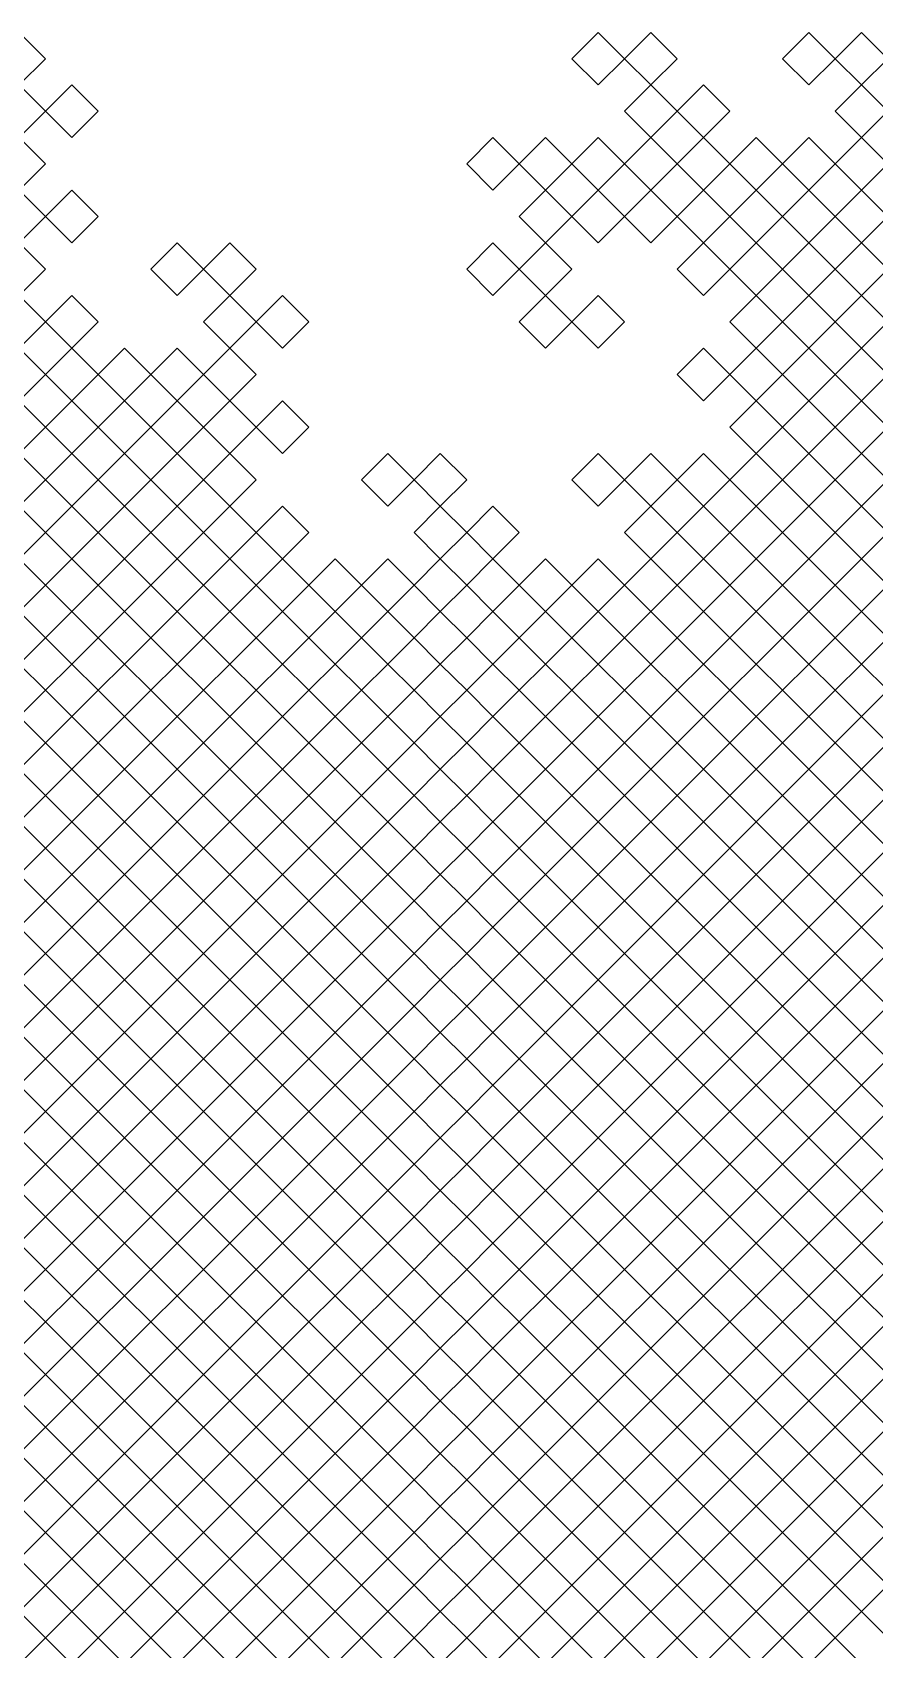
# Model space of a CAD drawing. Header units: metres. Extents: x -0.66 to 2.33, y -0.66 to 1.33.
# Drawn here: x 0.832 to 1.082, y 0.348 to 0.8281 of the extents above; entities that cross this region are included whole.
import ezdxf

# ---------------------------------------------------------------- set-up
doc = ezdxf.new("R2010")
doc.units = ezdxf.units.M

msp = doc.modelspace()

# ---------------------------------------------------------------- linework, layer by layer
at = {"color": 6}
for points in [[(0.82812, 0.82812), (0.83594, 0.82031), (0.82812, 0.8125), (0.83594, 0.80469), (0.84375, 0.8125), (0.85156, 0.80469), (0.84375, 0.79688), (0.83594, 0.80469), (0.82812, 0.79688), (0.83594, 0.78906), (0.82812, 0.78125), (0.83594, 0.77344), (0.84375, 0.78125), (0.85156, 0.77344), (0.84375, 0.76562), (0.83594, 0.77344), (0.82812, 0.76562)], [(1, 0.34375), (0.99219, 0.35156), (1, 0.35938), (1.00781, 0.35156), (1.01562, 0.35938), (1.00781, 0.36719), (1.01562, 0.375), (1.00781, 0.38281), (1, 0.375), (1.00781, 0.36719), (1, 0.35938), (0.99219, 0.36719), (0.98438, 0.35938), (0.97656, 0.36719), (0.98438, 0.375), (0.97656, 0.38281), (0.96875, 0.375), (0.96094, 0.38281), (0.96875, 0.39062), (0.97656, 0.38281), (0.98438, 0.39062), (0.97656, 0.39844), (0.98438, 0.40625), (0.97656, 0.41406), (0.96875, 0.40625), (0.96094, 0.41406), (0.96875, 0.42188), (0.97656, 0.41406), (0.98438, 0.42188), (0.99219, 0.41406), (0.98438, 0.40625), (0.99219, 0.39844), (1, 0.40625), (0.99219, 0.41406), (1, 0.42188), (1.00781, 0.41406), (1.01562, 0.42188), (1.00781, 0.42969), (1.01562, 0.4375), (1.00781, 0.44531), (1, 0.4375), (0.99219, 0.44531), (1, 0.45312), (1.00781, 0.44531), (1.01562, 0.45312), (1.02344, 0.44531), (1.01562, 0.4375), (1.02344, 0.42969), (1.03125, 0.4375), (1.03906, 0.42969), (1.03125, 0.42188), (1.02344, 0.42969), (1.01562, 0.42188), (1.02344, 0.41406), (1.01562, 0.40625), (1.02344, 0.39844), (1.03125, 0.40625), (1.02344, 0.41406), (1.03125, 0.42188), (1.03906, 0.41406), (1.04688, 0.42188), (1.05469, 0.41406), (1.04688, 0.40625), (1.05469, 0.39844), (1.0625, 0.40625), (1.05469, 0.41406), (1.0625, 0.42188), (1.07031, 0.41406), (1.07812, 0.42188), (1.07031, 0.42969), (1.07812, 0.4375), (1.07031, 0.44531), (1.0625, 0.4375), (1.07031, 0.42969), (1.0625, 0.42188), (1.05469, 0.42969), (1.04688, 0.42188), (1.03906, 0.42969), (1.04688, 0.4375), (1.03906, 0.44531), (1.03125, 0.4375), (1.02344, 0.44531), (1.03125, 0.45312), (1.03906, 0.44531), (1.04688, 0.45312), (1.03906, 0.46094), (1.04688, 0.46875), (1.03906, 0.47656), (1.03125, 0.46875), (1.02344, 0.47656), (1.03125, 0.48438), (1.03906, 0.47656), (1.04688, 0.48438), (1.05469, 0.47656), (1.04688, 0.46875), (1.05469, 0.46094), (1.0625, 0.46875), (1.05469, 0.47656), (1.0625, 0.48438), (1.07031, 0.47656), (1.07812, 0.48438), (1.07031, 0.49219), (1.07812, 0.5), (1.07031, 0.50781), (1.0625, 0.5), (1.07031, 0.49219), (1.0625, 0.48438), (1.05469, 0.49219), (1.04688, 0.48438), (1.03906, 0.49219), (1.04688, 0.5), (1.03906, 0.50781), (1.03125, 0.5), (1.02344, 0.50781), (1.03125, 0.51562), (1.03906, 0.50781), (1.04688, 0.51562), (1.03906, 0.52344), (1.04688, 0.53125), (1.03906, 0.53906), (1.03125, 0.53125), (1.03906, 0.52344), (1.03125, 0.51562), (1.02344, 0.52344), (1.01562, 0.51562), (1.00781, 0.52344), (1.01562, 0.53125), (1.00781, 0.53906), (1, 0.53125), (1.00781, 0.52344), (1, 0.51562), (0.99219, 0.52344), (0.98438, 0.51562), (0.99219, 0.50781), (0.98438, 0.5), (0.99219, 0.49219), (1, 0.5), (0.99219, 0.50781), (1, 0.51562), (1.00781, 0.50781), (1.01562, 0.51562), (1.02344, 0.50781), (1.01562, 0.5), (1.02344, 0.49219), (1.03125, 0.5), (1.03906, 0.49219), (1.03125, 0.48438), (1.02344, 0.49219), (1.01562, 0.48438), (1.02344, 0.47656), (1.01562, 0.46875), (1.02344, 0.46094), (1.03125, 0.46875), (1.03906, 0.46094), (1.03125, 0.45312), (1.02344, 0.46094), (1.01562, 0.45312), (1.00781, 0.46094), (1.01562, 0.46875), (1.00781, 0.47656), (1, 0.46875), (1.00781, 0.46094), (1, 0.45312), (0.99219, 0.46094), (0.98438, 0.45312), (0.99219, 0.44531), (0.98438, 0.4375), (0.99219, 0.42969), (1, 0.4375), (1.00781, 0.42969), (1, 0.42188), (0.99219, 0.42969), (0.98438, 0.42188), (0.97656, 0.42969), (0.98438, 0.4375), (0.97656, 0.44531), (0.96875, 0.4375), (0.96094, 0.44531), (0.96875, 0.45312), (0.97656, 0.44531), (0.98438, 0.45312), (0.97656, 0.46094), (0.98438, 0.46875), (0.97656, 0.47656), (0.96875, 0.46875), (0.97656, 0.46094), (0.96875, 0.45312), (0.96094, 0.46094), (0.95312, 0.45312), (0.94531, 0.46094), (0.95312, 0.46875), (0.94531, 0.47656), (0.9375, 0.46875), (0.94531, 0.46094), (0.9375, 0.45312), (0.92969, 0.46094), (0.92188, 0.45312), (0.92969, 0.44531), (0.92188, 0.4375), (0.92969, 0.42969), (0.9375, 0.4375), (0.94531, 0.42969), (0.9375, 0.42188), (0.92969, 0.42969), (0.92188, 0.42188), (0.91406, 0.42969), (0.92188, 0.4375), (0.91406, 0.44531), (0.90625, 0.4375), (0.89844, 0.44531), (0.90625, 0.45312), (0.91406, 0.44531), (0.92188, 0.45312), (0.91406, 0.46094), (0.92188, 0.46875), (0.91406, 0.47656), (0.90625, 0.46875), (0.89844, 0.47656), (0.90625, 0.48438), (0.91406, 0.47656), (0.92188, 0.48438), (0.92969, 0.47656), (0.92188, 0.46875), (0.92969, 0.46094), (0.9375, 0.46875), (0.92969, 0.47656), (0.9375, 0.48438), (0.94531, 0.47656), (0.95312, 0.48438), (0.94531, 0.49219), (0.95312, 0.5), (0.94531, 0.50781), (0.9375, 0.5), (0.94531, 0.49219), (0.9375, 0.48438), (0.92969, 0.49219), (0.92188, 0.48438), (0.91406, 0.49219), (0.92188, 0.5), (0.91406, 0.50781), (0.90625, 0.5), (0.89844, 0.50781), (0.90625, 0.51562), (0.91406, 0.50781), (0.92188, 0.51562), (0.91406, 0.52344), (0.92188, 0.53125), (0.91406, 0.53906), (0.90625, 0.53125), (0.91406, 0.52344), (0.90625, 0.51562), (0.89844, 0.52344), (0.89062, 0.51562), (0.88281, 0.52344), (0.89062, 0.53125), (0.88281, 0.53906), (0.875, 0.53125), (0.88281, 0.52344), (0.875, 0.51562), (0.86719, 0.52344), (0.85938, 0.51562), (0.86719, 0.50781), (0.85938, 0.5), (0.86719, 0.49219), (0.875, 0.5), (0.88281, 0.49219), (0.875, 0.48438), (0.86719, 0.49219), (0.85938, 0.48438), (0.85156, 0.49219), (0.85938, 0.5), (0.85156, 0.50781), (0.84375, 0.5), (0.83594, 0.50781), (0.84375, 0.51562), (0.85156, 0.50781), (0.85938, 0.51562), (0.85156, 0.52344), (0.85938, 0.53125), (0.85156, 0.53906), (0.84375, 0.53125), (0.83594, 0.53906), (0.84375, 0.54688), (0.85156, 0.53906), (0.85938, 0.54688), (0.86719, 0.53906), (0.85938, 0.53125), (0.86719, 0.52344), (0.875, 0.53125), (0.86719, 0.53906), (0.875, 0.54688), (0.88281, 0.53906), (0.89062, 0.54688), (0.88281, 0.55469), (0.89062, 0.5625), (0.88281, 0.57031), (0.875, 0.5625), (0.86719, 0.57031), (0.875, 0.57812), (0.88281, 0.57031), (0.89062, 0.57812), (0.89844, 0.57031), (0.89062, 0.5625), (0.89844, 0.55469), (0.90625, 0.5625), (0.91406, 0.55469), (0.90625, 0.54688), (0.89844, 0.55469), (0.89062, 0.54688), (0.89844, 0.53906), (0.89062, 0.53125), (0.89844, 0.52344), (0.90625, 0.53125), (0.89844, 0.53906), (0.90625, 0.54688), (0.91406, 0.53906), (0.92188, 0.54688), (0.92969, 0.53906), (0.92188, 0.53125), (0.92969, 0.52344), (0.9375, 0.53125), (0.92969, 0.53906), (0.9375, 0.54688), (0.94531, 0.53906), (0.95312, 0.54688), (0.94531, 0.55469), (0.95312, 0.5625), (0.94531, 0.57031), (0.9375, 0.5625), (0.94531, 0.55469), (0.9375, 0.54688), (0.92969, 0.55469), (0.92188, 0.54688), (0.91406, 0.55469), (0.92188, 0.5625), (0.91406, 0.57031), (0.90625, 0.5625), (0.89844, 0.57031), (0.90625, 0.57812), (0.91406, 0.57031), (0.92188, 0.57812), (0.91406, 0.58594), (0.92188, 0.59375), (0.91406, 0.60156), (0.90625, 0.59375), (0.89844, 0.60156), (0.90625, 0.60938), (0.91406, 0.60156), (0.92188, 0.60938), (0.92969, 0.60156), (0.92188, 0.59375), (0.92969, 0.58594), (0.9375, 0.59375), (0.92969, 0.60156), (0.9375, 0.60938), (0.94531, 0.60156), (0.95312, 0.60938), (0.94531, 0.61719), (0.95312, 0.625), (0.94531, 0.63281), (0.9375, 0.625), (0.94531, 0.61719), (0.9375, 0.60938), (0.92969, 0.61719), (0.92188, 0.60938), (0.91406, 0.61719), (0.92188, 0.625), (0.91406, 0.63281), (0.90625, 0.625), (0.89844, 0.63281), (0.90625, 0.64062), (0.91406, 0.63281), (0.92188, 0.64062), (0.91406, 0.64844), (0.92188, 0.65625), (0.91406, 0.66406), (0.90625, 0.65625), (0.91406, 0.64844), (0.90625, 0.64062), (0.89844, 0.64844), (0.89062, 0.64062), (0.88281, 0.64844), (0.89062, 0.65625), (0.88281, 0.66406), (0.875, 0.65625), (0.88281, 0.64844), (0.875, 0.64062), (0.86719, 0.64844), (0.85938, 0.64062), (0.86719, 0.63281), (0.85938, 0.625), (0.86719, 0.61719), (0.875, 0.625), (0.88281, 0.61719), (0.875, 0.60938), (0.86719, 0.61719), (0.85938, 0.60938), (0.85156, 0.61719), (0.85938, 0.625), (0.85156, 0.63281), (0.84375, 0.625), (0.83594, 0.63281), (0.84375, 0.64062), (0.85156, 0.63281), (0.85938, 0.64062), (0.85156, 0.64844), (0.85938, 0.65625), (0.85156, 0.66406), (0.84375, 0.65625), (0.83594, 0.66406), (0.84375, 0.67188), (0.85156, 0.66406), (0.85938, 0.67188), (0.86719, 0.66406), (0.85938, 0.65625), (0.86719, 0.64844), (0.875, 0.65625), (0.86719, 0.66406), (0.875, 0.67188), (0.88281, 0.66406), (0.89062, 0.67188), (0.88281, 0.67969), (0.89062, 0.6875), (0.88281, 0.69531), (0.875, 0.6875), (0.86719, 0.69531), (0.875, 0.70312), (0.88281, 0.69531), (0.89062, 0.70312), (0.89844, 0.69531), (0.89062, 0.6875), (0.89844, 0.67969), (0.90625, 0.6875), (0.91406, 0.67969), (0.90625, 0.67188), (0.89844, 0.67969), (0.89062, 0.67188), (0.89844, 0.66406), (0.89062, 0.65625), (0.89844, 0.64844), (0.90625, 0.65625), (0.89844, 0.66406), (0.90625, 0.67188), (0.91406, 0.66406), (0.92188, 0.67188), (0.92969, 0.66406), (0.92188, 0.65625), (0.92969, 0.64844), (0.9375, 0.65625), (0.92969, 0.66406), (0.9375, 0.67188), (0.94531, 0.66406), (0.95312, 0.67188), (0.94531, 0.67969), (0.95312, 0.6875), (0.94531, 0.69531), (0.9375, 0.6875), (0.92969, 0.69531), (0.9375, 0.70312), (0.94531, 0.69531), (0.95312, 0.70312), (0.96094, 0.69531), (0.95312, 0.6875), (0.96094, 0.67969), (0.96875, 0.6875), (0.97656, 0.67969), (0.96875, 0.67188), (0.96094, 0.67969), (0.95312, 0.67188), (0.96094, 0.66406), (0.95312, 0.65625), (0.96094, 0.64844), (0.96875, 0.65625), (0.97656, 0.64844), (0.96875, 0.64062), (0.96094, 0.64844), (0.95312, 0.64062), (0.94531, 0.64844), (0.95312, 0.65625), (0.94531, 0.66406), (0.9375, 0.65625), (0.94531, 0.64844), (0.9375, 0.64062), (0.92969, 0.64844), (0.92188, 0.64062), (0.92969, 0.63281), (0.92188, 0.625), (0.92969, 0.61719), (0.9375, 0.625), (0.92969, 0.63281), (0.9375, 0.64062), (0.94531, 0.63281), (0.95312, 0.64062), (0.96094, 0.63281), (0.95312, 0.625), (0.96094, 0.61719), (0.96875, 0.625), (0.97656, 0.61719), (0.96875, 0.60938), (0.96094, 0.61719), (0.95312, 0.60938), (0.96094, 0.60156), (0.95312, 0.59375), (0.96094, 0.58594), (0.96875, 0.59375), (0.96094, 0.60156), (0.96875, 0.60938), (0.97656, 0.60156), (0.98438, 0.60938), (0.99219, 0.60156), (0.98438, 0.59375), (0.99219, 0.58594), (1, 0.59375), (0.99219, 0.60156), (1, 0.60938), (1.00781, 0.60156), (1.01562, 0.60938), (1.00781, 0.61719), (1.01562, 0.625), (1.00781, 0.63281), (1, 0.625), (1.00781, 0.61719), (1, 0.60938), (0.99219, 0.61719), (0.98438, 0.60938), (0.97656, 0.61719), (0.98438, 0.625), (0.97656, 0.63281), (0.96875, 0.625), (0.96094, 0.63281), (0.96875, 0.64062), (0.97656, 0.63281), (0.98438, 0.64062), (0.97656, 0.64844), (0.98438, 0.65625), (0.97656, 0.66406), (0.96875, 0.65625), (0.96094, 0.66406), (0.96875, 0.67188), (0.97656, 0.66406), (0.98438, 0.67188), (0.99219, 0.66406), (0.98438, 0.65625), (0.99219, 0.64844), (1, 0.65625), (0.99219, 0.66406), (1, 0.67188), (1.00781, 0.66406), (1.01562, 0.67188), (1.00781, 0.67969), (1.01562, 0.6875), (1.00781, 0.69531), (1, 0.6875), (0.99219, 0.69531), (1, 0.70312), (1.00781, 0.69531), (1.01562, 0.70312), (1.02344, 0.69531), (1.01562, 0.6875), (1.02344, 0.67969), (1.03125, 0.6875), (1.03906, 0.67969), (1.03125, 0.67188), (1.02344, 0.67969), (1.01562, 0.67188), (1.02344, 0.66406), (1.01562, 0.65625), (1.02344, 0.64844), (1.03125, 0.65625), (1.02344, 0.66406), (1.03125, 0.67188), (1.03906, 0.66406), (1.04688, 0.67188), (1.05469, 0.66406), (1.04688, 0.65625), (1.05469, 0.64844), (1.0625, 0.65625), (1.05469, 0.66406), (1.0625, 0.67188), (1.07031, 0.66406), (1.07812, 0.67188), (1.07031, 0.67969), (1.07812, 0.6875), (1.07031, 0.69531), (1.0625, 0.6875), (1.07031, 0.67969), (1.0625, 0.67188), (1.05469, 0.67969), (1.04688, 0.67188), (1.03906, 0.67969), (1.04688, 0.6875), (1.03906, 0.69531), (1.03125, 0.6875), (1.02344, 0.69531), (1.03125, 0.70312), (1.03906, 0.69531), (1.04688, 0.70312), (1.03906, 0.71094), (1.04688, 0.71875), (1.03906, 0.72656), (1.03125, 0.71875), (1.02344, 0.72656), (1.03125, 0.73438), (1.03906, 0.72656), (1.04688, 0.73438), (1.05469, 0.72656), (1.04688, 0.71875), (1.05469, 0.71094), (1.0625, 0.71875), (1.05469, 0.72656), (1.0625, 0.73438), (1.07031, 0.72656), (1.07812, 0.73438), (1.07031, 0.74219), (1.07812, 0.75), (1.07031, 0.75781), (1.0625, 0.75), (1.07031, 0.74219), (1.0625, 0.73438), (1.05469, 0.74219), (1.04688, 0.73438), (1.03906, 0.74219), (1.04688, 0.75), (1.03906, 0.75781), (1.03125, 0.75), (1.02344, 0.75781), (1.03125, 0.76562), (1.03906, 0.75781), (1.04688, 0.76562), (1.03906, 0.77344), (1.04688, 0.78125), (1.03906, 0.78906), (1.03125, 0.78125), (1.03906, 0.77344), (1.03125, 0.76562), (1.02344, 0.77344), (1.01562, 0.76562), (1.00781, 0.77344), (1.01562, 0.78125), (1.00781, 0.78906), (1, 0.78125), (1.00781, 0.77344), (1, 0.76562), (0.99219, 0.77344), (0.98438, 0.76562), (0.99219, 0.75781), (0.98438, 0.75), (0.99219, 0.74219), (1, 0.75), (1.00781, 0.74219), (1, 0.73438), (0.99219, 0.74219), (0.98438, 0.73438), (0.97656, 0.74219), (0.98438, 0.75), (0.97656, 0.75781), (0.96875, 0.75), (0.96094, 0.75781), (0.96875, 0.76562), (0.97656, 0.75781), (0.98438, 0.76562), (0.97656, 0.77344), (0.98438, 0.78125), (0.97656, 0.78906), (0.96875, 0.78125), (0.96094, 0.78906), (0.96875, 0.79688), (0.97656, 0.78906), (0.98438, 0.79688), (0.99219, 0.78906), (0.98438, 0.78125), (0.99219, 0.77344), (1, 0.78125), (0.99219, 0.78906), (1, 0.79688), (1.00781, 0.78906), (1.01562, 0.79688), (1.00781, 0.80469), (1.01562, 0.8125), (1.00781, 0.82031), (1, 0.8125), (0.99219, 0.82031), (1, 0.82812), (1.00781, 0.82031), (1.01562, 0.82812), (1.02344, 0.82031), (1.01562, 0.8125), (1.02344, 0.80469), (1.03125, 0.8125), (1.03906, 0.80469), (1.03125, 0.79688), (1.02344, 0.80469), (1.01562, 0.79688), (1.02344, 0.78906), (1.01562, 0.78125), (1.02344, 0.77344), (1.03125, 0.78125), (1.02344, 0.78906), (1.03125, 0.79688), (1.03906, 0.78906), (1.04688, 0.79688), (1.05469, 0.78906), (1.04688, 0.78125), (1.05469, 0.77344), (1.0625, 0.78125), (1.05469, 0.78906), (1.0625, 0.79688), (1.07031, 0.78906), (1.07812, 0.79688), (1.07031, 0.80469), (1.07812, 0.8125), (1.07031, 0.82031), (1.0625, 0.8125), (1.05469, 0.82031), (1.0625, 0.82812), (1.07031, 0.82031), (1.07812, 0.82812), (1.08594, 0.82031), (1.07812, 0.8125), (1.08594, 0.80469)], [(1.08594, 0.80469), (1.07812, 0.79688), (1.08594, 0.78906), (1.07812, 0.78125), (1.08594, 0.77344)], [(1.08594, 0.77344), (1.07812, 0.76562), (1.07031, 0.77344), (1.07812, 0.78125), (1.07031, 0.78906), (1.0625, 0.78125), (1.07031, 0.77344), (1.0625, 0.76562), (1.05469, 0.77344), (1.04688, 0.76562), (1.05469, 0.75781), (1.04688, 0.75), (1.05469, 0.74219), (1.0625, 0.75), (1.05469, 0.75781), (1.0625, 0.76562), (1.07031, 0.75781), (1.07812, 0.76562), (1.08594, 0.75781), (1.07812, 0.75), (1.08594, 0.74219)], [(0.82812, 0.76562), (0.83594, 0.75781), (0.82812, 0.75), (0.83594, 0.74219), (0.84375, 0.75), (0.85156, 0.74219), (0.84375, 0.73438), (0.83594, 0.74219), (0.82812, 0.73438), (0.83594, 0.72656), (0.82812, 0.71875), (0.83594, 0.71094), (0.84375, 0.71875), (0.83594, 0.72656), (0.84375, 0.73438), (0.85156, 0.72656), (0.85938, 0.73438), (0.86719, 0.72656), (0.85938, 0.71875), (0.86719, 0.71094), (0.875, 0.71875), (0.86719, 0.72656), (0.875, 0.73438), (0.88281, 0.72656), (0.89062, 0.73438), (0.88281, 0.74219), (0.89062, 0.75), (0.88281, 0.75781), (0.875, 0.75), (0.86719, 0.75781), (0.875, 0.76562), (0.88281, 0.75781), (0.89062, 0.76562), (0.89844, 0.75781), (0.89062, 0.75), (0.89844, 0.74219), (0.90625, 0.75), (0.91406, 0.74219), (0.90625, 0.73438), (0.89844, 0.74219), (0.89062, 0.73438), (0.89844, 0.72656), (0.89062, 0.71875), (0.89844, 0.71094), (0.90625, 0.71875), (0.91406, 0.71094), (0.90625, 0.70312), (0.89844, 0.71094), (0.89062, 0.70312), (0.88281, 0.71094), (0.89062, 0.71875), (0.88281, 0.72656), (0.875, 0.71875), (0.88281, 0.71094), (0.875, 0.70312), (0.86719, 0.71094), (0.85938, 0.70312), (0.86719, 0.69531), (0.85938, 0.6875), (0.86719, 0.67969), (0.875, 0.6875), (0.88281, 0.67969), (0.875, 0.67188), (0.86719, 0.67969), (0.85938, 0.67188), (0.85156, 0.67969), (0.85938, 0.6875), (0.85156, 0.69531), (0.84375, 0.6875), (0.83594, 0.69531), (0.84375, 0.70312), (0.85156, 0.69531), (0.85938, 0.70312), (0.85156, 0.71094), (0.85938, 0.71875), (0.85156, 0.72656), (0.84375, 0.71875), (0.85156, 0.71094), (0.84375, 0.70312), (0.83594, 0.71094), (0.82812, 0.70312)], [(1.08594, 0.74219), (1.07812, 0.73438), (1.08594, 0.72656), (1.07812, 0.71875), (1.08594, 0.71094)], [(1.08594, 0.71094), (1.07812, 0.70312), (1.07031, 0.71094), (1.07812, 0.71875), (1.07031, 0.72656), (1.0625, 0.71875), (1.07031, 0.71094), (1.0625, 0.70312), (1.05469, 0.71094), (1.04688, 0.70312), (1.05469, 0.69531), (1.04688, 0.6875), (1.05469, 0.67969), (1.0625, 0.6875), (1.05469, 0.69531), (1.0625, 0.70312), (1.07031, 0.69531), (1.07812, 0.70312), (1.08594, 0.69531), (1.07812, 0.6875), (1.08594, 0.67969)], [(0.82812, 0.70312), (0.83594, 0.69531), (0.82812, 0.6875), (0.83594, 0.67969), (0.84375, 0.6875), (0.85156, 0.67969), (0.84375, 0.67188), (0.83594, 0.67969), (0.82812, 0.67188), (0.83594, 0.66406), (0.82812, 0.65625), (0.83594, 0.64844), (0.84375, 0.65625), (0.85156, 0.64844), (0.84375, 0.64062), (0.83594, 0.64844), (0.82812, 0.64062)], [(1.08594, 0.67969), (1.07812, 0.67188), (1.08594, 0.66406), (1.07812, 0.65625), (1.08594, 0.64844)], [(1.08594, 0.58594), (1.07812, 0.57812), (1.07031, 0.58594), (1.07812, 0.59375), (1.07031, 0.60156), (1.0625, 0.59375), (1.07031, 0.58594), (1.0625, 0.57812), (1.05469, 0.58594), (1.04688, 0.57812), (1.05469, 0.57031), (1.04688, 0.5625), (1.05469, 0.55469), (1.0625, 0.5625), (1.07031, 0.55469), (1.0625, 0.54688), (1.05469, 0.55469), (1.04688, 0.54688), (1.03906, 0.55469), (1.04688, 0.5625), (1.03906, 0.57031), (1.03125, 0.5625), (1.02344, 0.57031), (1.03125, 0.57812), (1.03906, 0.57031), (1.04688, 0.57812), (1.03906, 0.58594), (1.04688, 0.59375), (1.03906, 0.60156), (1.03125, 0.59375), (1.02344, 0.60156), (1.03125, 0.60938), (1.03906, 0.60156), (1.04688, 0.60938), (1.05469, 0.60156), (1.04688, 0.59375), (1.05469, 0.58594), (1.0625, 0.59375), (1.05469, 0.60156), (1.0625, 0.60938), (1.07031, 0.60156), (1.07812, 0.60938), (1.07031, 0.61719), (1.07812, 0.625), (1.07031, 0.63281), (1.0625, 0.625), (1.07031, 0.61719), (1.0625, 0.60938), (1.05469, 0.61719), (1.04688, 0.60938), (1.03906, 0.61719), (1.04688, 0.625), (1.03906, 0.63281), (1.03125, 0.625), (1.02344, 0.63281), (1.03125, 0.64062), (1.03906, 0.63281), (1.04688, 0.64062), (1.03906, 0.64844), (1.04688, 0.65625), (1.03906, 0.66406), (1.03125, 0.65625), (1.03906, 0.64844), (1.03125, 0.64062), (1.02344, 0.64844), (1.01562, 0.64062), (1.00781, 0.64844), (1.01562, 0.65625), (1.00781, 0.66406), (1, 0.65625), (1.00781, 0.64844), (1, 0.64062), (0.99219, 0.64844), (0.98438, 0.64062), (0.99219, 0.63281), (0.98438, 0.625), (0.99219, 0.61719), (1, 0.625), (0.99219, 0.63281), (1, 0.64062), (1.00781, 0.63281), (1.01562, 0.64062), (1.02344, 0.63281), (1.01562, 0.625), (1.02344, 0.61719), (1.03125, 0.625), (1.03906, 0.61719), (1.03125, 0.60938), (1.02344, 0.61719), (1.01562, 0.60938), (1.02344, 0.60156), (1.01562, 0.59375), (1.02344, 0.58594), (1.03125, 0.59375), (1.03906, 0.58594), (1.03125, 0.57812), (1.02344, 0.58594), (1.01562, 0.57812), (1.00781, 0.58594), (1.01562, 0.59375), (1.00781, 0.60156), (1, 0.59375), (1.00781, 0.58594), (1, 0.57812), (0.99219, 0.58594), (0.98438, 0.57812), (0.99219, 0.57031), (0.98438, 0.5625), (0.99219, 0.55469), (1, 0.5625), (1.00781, 0.55469), (1, 0.54688), (0.99219, 0.55469), (0.98438, 0.54688), (0.97656, 0.55469), (0.98438, 0.5625), (0.97656, 0.57031), (0.96875, 0.5625), (0.96094, 0.57031), (0.96875, 0.57812), (0.97656, 0.57031), (0.98438, 0.57812), (0.97656, 0.58594), (0.98438, 0.59375), (0.97656, 0.60156), (0.96875, 0.59375), (0.97656, 0.58594), (0.96875, 0.57812), (0.96094, 0.58594), (0.95312, 0.57812), (0.94531, 0.58594), (0.95312, 0.59375), (0.94531, 0.60156), (0.9375, 0.59375), (0.94531, 0.58594), (0.9375, 0.57812), (0.92969, 0.58594), (0.92188, 0.57812), (0.92969, 0.57031), (0.92188, 0.5625), (0.92969, 0.55469), (0.9375, 0.5625), (0.92969, 0.57031), (0.9375, 0.57812), (0.94531, 0.57031), (0.95312, 0.57812), (0.96094, 0.57031), (0.95312, 0.5625), (0.96094, 0.55469), (0.96875, 0.5625), (0.97656, 0.55469), (0.96875, 0.54688), (0.96094, 0.55469), (0.95312, 0.54688), (0.96094, 0.53906), (0.95312, 0.53125), (0.96094, 0.52344), (0.96875, 0.53125), (0.97656, 0.52344), (0.96875, 0.51562), (0.96094, 0.52344), (0.95312, 0.51562), (0.94531, 0.52344), (0.95312, 0.53125), (0.94531, 0.53906), (0.9375, 0.53125), (0.94531, 0.52344), (0.9375, 0.51562), (0.92969, 0.52344), (0.92188, 0.51562), (0.92969, 0.50781), (0.92188, 0.5), (0.92969, 0.49219), (0.9375, 0.5), (0.92969, 0.50781), (0.9375, 0.51562), (0.94531, 0.50781), (0.95312, 0.51562), (0.96094, 0.50781), (0.95312, 0.5), (0.96094, 0.49219), (0.96875, 0.5), (0.97656, 0.49219), (0.96875, 0.48438), (0.96094, 0.49219), (0.95312, 0.48438), (0.96094, 0.47656), (0.95312, 0.46875), (0.96094, 0.46094), (0.96875, 0.46875), (0.96094, 0.47656), (0.96875, 0.48438), (0.97656, 0.47656), (0.98438, 0.48438), (0.99219, 0.47656), (0.98438, 0.46875), (0.99219, 0.46094), (1, 0.46875), (0.99219, 0.47656), (1, 0.48438), (1.00781, 0.47656), (1.01562, 0.48438), (1.00781, 0.49219), (1.01562, 0.5), (1.00781, 0.50781), (1, 0.5), (1.00781, 0.49219), (1, 0.48438), (0.99219, 0.49219), (0.98438, 0.48438), (0.97656, 0.49219), (0.98438, 0.5), (0.97656, 0.50781), (0.96875, 0.5), (0.96094, 0.50781), (0.96875, 0.51562), (0.97656, 0.50781), (0.98438, 0.51562), (0.97656, 0.52344), (0.98438, 0.53125), (0.97656, 0.53906), (0.96875, 0.53125), (0.96094, 0.53906), (0.96875, 0.54688), (0.97656, 0.53906), (0.98438, 0.54688), (0.99219, 0.53906), (0.98438, 0.53125), (0.99219, 0.52344), (1, 0.53125), (0.99219, 0.53906), (1, 0.54688), (1.00781, 0.53906), (1.01562, 0.54688), (1.00781, 0.55469), (1.01562, 0.5625), (1.00781, 0.57031), (1, 0.5625), (0.99219, 0.57031), (1, 0.57812), (1.00781, 0.57031), (1.01562, 0.57812), (1.02344, 0.57031), (1.01562, 0.5625), (1.02344, 0.55469), (1.03125, 0.5625), (1.03906, 0.55469), (1.03125, 0.54688), (1.02344, 0.55469), (1.01562, 0.54688), (1.02344, 0.53906), (1.01562, 0.53125), (1.02344, 0.52344), (1.03125, 0.53125), (1.02344, 0.53906), (1.03125, 0.54688), (1.03906, 0.53906), (1.04688, 0.54688), (1.05469, 0.53906), (1.04688, 0.53125), (1.05469, 0.52344), (1.0625, 0.53125), (1.05469, 0.53906), (1.0625, 0.54688), (1.07031, 0.53906), (1.07812, 0.54688), (1.07031, 0.55469), (1.07812, 0.5625), (1.07031, 0.57031), (1.0625, 0.5625), (1.05469, 0.57031), (1.0625, 0.57812), (1.07031, 0.57031), (1.07812, 0.57812), (1.08594, 0.57031), (1.07812, 0.5625), (1.08594, 0.55469)], [(1.08594, 0.64844), (1.07812, 0.64062), (1.07031, 0.64844), (1.07812, 0.65625), (1.07031, 0.66406), (1.0625, 0.65625), (1.07031, 0.64844), (1.0625, 0.64062), (1.05469, 0.64844), (1.04688, 0.64062), (1.05469, 0.63281), (1.04688, 0.625), (1.05469, 0.61719), (1.0625, 0.625), (1.05469, 0.63281), (1.0625, 0.64062), (1.07031, 0.63281), (1.07812, 0.64062), (1.08594, 0.63281), (1.07812, 0.625), (1.08594, 0.61719)], [(0.82812, 0.64062), (0.83594, 0.63281), (0.82812, 0.625), (0.83594, 0.61719), (0.84375, 0.625), (0.85156, 0.61719), (0.84375, 0.60938), (0.83594, 0.61719), (0.82812, 0.60938), (0.83594, 0.60156), (0.82812, 0.59375), (0.83594, 0.58594), (0.84375, 0.59375), (0.83594, 0.60156), (0.84375, 0.60938), (0.85156, 0.60156), (0.85938, 0.60938), (0.86719, 0.60156), (0.85938, 0.59375), (0.86719, 0.58594), (0.875, 0.59375), (0.86719, 0.60156), (0.875, 0.60938), (0.88281, 0.60156), (0.89062, 0.60938), (0.88281, 0.61719), (0.89062, 0.625), (0.88281, 0.63281), (0.875, 0.625), (0.86719, 0.63281), (0.875, 0.64062), (0.88281, 0.63281), (0.89062, 0.64062), (0.89844, 0.63281), (0.89062, 0.625), (0.89844, 0.61719), (0.90625, 0.625), (0.91406, 0.61719), (0.90625, 0.60938), (0.89844, 0.61719), (0.89062, 0.60938), (0.89844, 0.60156), (0.89062, 0.59375), (0.89844, 0.58594), (0.90625, 0.59375), (0.91406, 0.58594), (0.90625, 0.57812), (0.89844, 0.58594), (0.89062, 0.57812), (0.88281, 0.58594), (0.89062, 0.59375), (0.88281, 0.60156), (0.875, 0.59375), (0.88281, 0.58594), (0.875, 0.57812), (0.86719, 0.58594), (0.85938, 0.57812), (0.86719, 0.57031), (0.85938, 0.5625), (0.86719, 0.55469), (0.875, 0.5625), (0.88281, 0.55469), (0.875, 0.54688), (0.86719, 0.55469), (0.85938, 0.54688), (0.85156, 0.55469), (0.85938, 0.5625), (0.85156, 0.57031), (0.84375, 0.5625), (0.83594, 0.57031), (0.84375, 0.57812), (0.85156, 0.57031), (0.85938, 0.57812), (0.85156, 0.58594), (0.85938, 0.59375), (0.85156, 0.60156), (0.84375, 0.59375), (0.85156, 0.58594), (0.84375, 0.57812), (0.83594, 0.58594), (0.82812, 0.57812)], [(1.08594, 0.61719), (1.07812, 0.60938), (1.08594, 0.60156), (1.07812, 0.59375), (1.08594, 0.58594)], [(0.82812, 0.57812), (0.83594, 0.57031), (0.82812, 0.5625), (0.83594, 0.55469), (0.84375, 0.5625), (0.85156, 0.55469), (0.84375, 0.54688), (0.83594, 0.55469), (0.82812, 0.54688), (0.83594, 0.53906), (0.82812, 0.53125), (0.83594, 0.52344), (0.84375, 0.53125), (0.85156, 0.52344), (0.84375, 0.51562), (0.83594, 0.52344), (0.82812, 0.51562)], [(1.08594, 0.55469), (1.07812, 0.54688), (1.08594, 0.53906), (1.07812, 0.53125), (1.08594, 0.52344)], [(1.08594, 0.52344), (1.07812, 0.51562), (1.07031, 0.52344), (1.07812, 0.53125), (1.07031, 0.53906), (1.0625, 0.53125), (1.07031, 0.52344), (1.0625, 0.51562), (1.05469, 0.52344), (1.04688, 0.51562), (1.05469, 0.50781), (1.04688, 0.5), (1.05469, 0.49219), (1.0625, 0.5), (1.05469, 0.50781), (1.0625, 0.51562), (1.07031, 0.50781), (1.07812, 0.51562), (1.08594, 0.50781), (1.07812, 0.5), (1.08594, 0.49219)], [(0.82812, 0.51562), (0.83594, 0.50781), (0.82812, 0.5), (0.83594, 0.49219), (0.84375, 0.5), (0.85156, 0.49219), (0.84375, 0.48438), (0.83594, 0.49219), (0.82812, 0.48438), (0.83594, 0.47656), (0.82812, 0.46875), (0.83594, 0.46094), (0.84375, 0.46875), (0.83594, 0.47656), (0.84375, 0.48438), (0.85156, 0.47656), (0.85938, 0.48438), (0.86719, 0.47656), (0.85938, 0.46875), (0.86719, 0.46094), (0.875, 0.46875), (0.86719, 0.47656), (0.875, 0.48438), (0.88281, 0.47656), (0.89062, 0.48438), (0.88281, 0.49219), (0.89062, 0.5), (0.88281, 0.50781), (0.875, 0.5), (0.86719, 0.50781), (0.875, 0.51562), (0.88281, 0.50781), (0.89062, 0.51562), (0.89844, 0.50781), (0.89062, 0.5), (0.89844, 0.49219), (0.90625, 0.5), (0.91406, 0.49219), (0.90625, 0.48438), (0.89844, 0.49219), (0.89062, 0.48438), (0.89844, 0.47656), (0.89062, 0.46875), (0.89844, 0.46094), (0.90625, 0.46875), (0.91406, 0.46094), (0.90625, 0.45312), (0.89844, 0.46094), (0.89062, 0.45312), (0.88281, 0.46094), (0.89062, 0.46875), (0.88281, 0.47656), (0.875, 0.46875), (0.88281, 0.46094), (0.875, 0.45312), (0.86719, 0.46094), (0.85938, 0.45312), (0.86719, 0.44531), (0.85938, 0.4375), (0.86719, 0.42969), (0.875, 0.4375), (0.88281, 0.42969), (0.875, 0.42188), (0.86719, 0.42969), (0.85938, 0.42188), (0.85156, 0.42969), (0.85938, 0.4375), (0.85156, 0.44531), (0.84375, 0.4375), (0.83594, 0.44531), (0.84375, 0.45312), (0.85156, 0.44531), (0.85938, 0.45312), (0.85156, 0.46094), (0.85938, 0.46875), (0.85156, 0.47656), (0.84375, 0.46875), (0.85156, 0.46094), (0.84375, 0.45312), (0.83594, 0.46094), (0.82812, 0.45312)], [(1.08594, 0.49219), (1.07812, 0.48438), (1.08594, 0.47656), (1.07812, 0.46875), (1.08594, 0.46094)], [(1.08594, 0.46094), (1.07812, 0.45312), (1.07031, 0.46094), (1.07812, 0.46875), (1.07031, 0.47656), (1.0625, 0.46875), (1.07031, 0.46094), (1.0625, 0.45312), (1.05469, 0.46094), (1.04688, 0.45312), (1.05469, 0.44531), (1.04688, 0.4375), (1.05469, 0.42969), (1.0625, 0.4375), (1.05469, 0.44531), (1.0625, 0.45312), (1.07031, 0.44531), (1.07812, 0.45312), (1.08594, 0.44531), (1.07812, 0.4375), (1.08594, 0.42969)], [(0.82812, 0.45312), (0.83594, 0.44531), (0.82812, 0.4375), (0.83594, 0.42969), (0.84375, 0.4375), (0.85156, 0.42969), (0.84375, 0.42188), (0.83594, 0.42969), (0.82812, 0.42188), (0.83594, 0.41406), (0.82812, 0.40625), (0.83594, 0.39844), (0.84375, 0.40625), (0.85156, 0.39844), (0.84375, 0.39062), (0.83594, 0.39844), (0.82812, 0.39062)], [(0.875, 0.34375), (0.86719, 0.35156), (0.875, 0.35938), (0.88281, 0.35156), (0.89062, 0.35938), (0.88281, 0.36719), (0.89062, 0.375), (0.88281, 0.38281), (0.875, 0.375), (0.88281, 0.36719), (0.875, 0.35938), (0.86719, 0.36719), (0.85938, 0.35938), (0.85156, 0.36719), (0.85938, 0.375), (0.85156, 0.38281), (0.84375, 0.375), (0.83594, 0.38281), (0.84375, 0.39062), (0.85156, 0.38281), (0.85938, 0.39062), (0.85156, 0.39844), (0.85938, 0.40625), (0.85156, 0.41406), (0.84375, 0.40625), (0.83594, 0.41406), (0.84375, 0.42188), (0.85156, 0.41406), (0.85938, 0.42188), (0.86719, 0.41406), (0.85938, 0.40625), (0.86719, 0.39844), (0.875, 0.40625), (0.86719, 0.41406), (0.875, 0.42188), (0.88281, 0.41406), (0.89062, 0.42188), (0.88281, 0.42969), (0.89062, 0.4375), (0.88281, 0.44531), (0.875, 0.4375), (0.86719, 0.44531), (0.875, 0.45312), (0.88281, 0.44531), (0.89062, 0.45312), (0.89844, 0.44531), (0.89062, 0.4375), (0.89844, 0.42969), (0.90625, 0.4375), (0.91406, 0.42969), (0.90625, 0.42188), (0.89844, 0.42969), (0.89062, 0.42188), (0.89844, 0.41406), (0.89062, 0.40625), (0.89844, 0.39844), (0.90625, 0.40625), (0.89844, 0.41406), (0.90625, 0.42188), (0.91406, 0.41406), (0.92188, 0.42188), (0.92969, 0.41406), (0.92188, 0.40625), (0.92969, 0.39844), (0.9375, 0.40625), (0.92969, 0.41406), (0.9375, 0.42188), (0.94531, 0.41406), (0.95312, 0.42188), (0.94531, 0.42969), (0.95312, 0.4375), (0.94531, 0.44531), (0.9375, 0.4375), (0.92969, 0.44531), (0.9375, 0.45312), (0.94531, 0.44531), (0.95312, 0.45312), (0.96094, 0.44531), (0.95312, 0.4375), (0.96094, 0.42969), (0.96875, 0.4375), (0.97656, 0.42969), (0.96875, 0.42188), (0.96094, 0.42969), (0.95312, 0.42188), (0.96094, 0.41406), (0.95312, 0.40625), (0.96094, 0.39844), (0.96875, 0.40625), (0.97656, 0.39844), (0.96875, 0.39062), (0.96094, 0.39844), (0.95312, 0.39062), (0.94531, 0.39844), (0.95312, 0.40625), (0.94531, 0.41406), (0.9375, 0.40625), (0.94531, 0.39844), (0.9375, 0.39062), (0.92969, 0.39844), (0.92188, 0.39062), (0.92969, 0.38281), (0.92188, 0.375), (0.92969, 0.36719), (0.9375, 0.375), (0.92969, 0.38281), (0.9375, 0.39062), (0.94531, 0.38281), (0.95312, 0.39062), (0.96094, 0.38281), (0.95312, 0.375), (0.96094, 0.36719), (0.96875, 0.375), (0.97656, 0.36719), (0.96875, 0.35938), (0.96094, 0.36719), (0.95312, 0.35938), (0.96094, 0.35156), (0.95312, 0.34375)], [(1.08594, 0.42969), (1.07812, 0.42188), (1.08594, 0.41406), (1.07812, 0.40625), (1.08594, 0.39844)], [(0.9375, 0.34375), (0.92969, 0.35156), (0.9375, 0.35938), (0.94531, 0.35156), (0.95312, 0.35938), (0.94531, 0.36719), (0.95312, 0.375), (0.94531, 0.38281), (0.9375, 0.375), (0.94531, 0.36719), (0.9375, 0.35938), (0.92969, 0.36719), (0.92188, 0.35938), (0.91406, 0.36719), (0.92188, 0.375), (0.91406, 0.38281), (0.90625, 0.375), (0.89844, 0.38281), (0.90625, 0.39062), (0.91406, 0.38281), (0.92188, 0.39062), (0.91406, 0.39844), (0.92188, 0.40625), (0.91406, 0.41406), (0.90625, 0.40625), (0.91406, 0.39844), (0.90625, 0.39062), (0.89844, 0.39844), (0.89062, 0.39062), (0.88281, 0.39844), (0.89062, 0.40625), (0.88281, 0.41406), (0.875, 0.40625), (0.88281, 0.39844), (0.875, 0.39062), (0.86719, 0.39844), (0.85938, 0.39062), (0.86719, 0.38281), (0.85938, 0.375), (0.86719, 0.36719), (0.875, 0.375), (0.86719, 0.38281), (0.875, 0.39062), (0.88281, 0.38281), (0.89062, 0.39062), (0.89844, 0.38281), (0.89062, 0.375), (0.89844, 0.36719), (0.90625, 0.375), (0.91406, 0.36719), (0.90625, 0.35938), (0.89844, 0.36719), (0.89062, 0.35938), (0.89844, 0.35156), (0.89062, 0.34375)], [(1.0625, 0.34375), (1.05469, 0.35156), (1.0625, 0.35938), (1.07031, 0.35156), (1.07812, 0.35938), (1.07031, 0.36719), (1.07812, 0.375), (1.07031, 0.38281), (1.0625, 0.375), (1.07031, 0.36719), (1.0625, 0.35938), (1.05469, 0.36719), (1.04688, 0.35938), (1.03906, 0.36719), (1.04688, 0.375), (1.03906, 0.38281), (1.03125, 0.375), (1.02344, 0.38281), (1.03125, 0.39062), (1.03906, 0.38281), (1.04688, 0.39062), (1.03906, 0.39844), (1.04688, 0.40625), (1.03906, 0.41406), (1.03125, 0.40625), (1.03906, 0.39844), (1.03125, 0.39062), (1.02344, 0.39844), (1.01562, 0.39062), (1.00781, 0.39844), (1.01562, 0.40625), (1.00781, 0.41406), (1, 0.40625), (1.00781, 0.39844), (1, 0.39062), (0.99219, 0.39844), (0.98438, 0.39062), (0.99219, 0.38281), (0.98438, 0.375), (0.99219, 0.36719), (1, 0.375), (0.99219, 0.38281), (1, 0.39062), (1.00781, 0.38281), (1.01562, 0.39062), (1.02344, 0.38281), (1.01562, 0.375), (1.02344, 0.36719), (1.03125, 0.375), (1.03906, 0.36719), (1.03125, 0.35938), (1.02344, 0.36719), (1.01562, 0.35938), (1.02344, 0.35156), (1.01562, 0.34375)], [(1.08594, 0.39844), (1.07812, 0.39062), (1.07031, 0.39844), (1.07812, 0.40625), (1.07031, 0.41406), (1.0625, 0.40625), (1.07031, 0.39844), (1.0625, 0.39062), (1.05469, 0.39844), (1.04688, 0.39062), (1.05469, 0.38281), (1.04688, 0.375), (1.05469, 0.36719), (1.0625, 0.375), (1.05469, 0.38281), (1.0625, 0.39062), (1.07031, 0.38281), (1.07812, 0.39062), (1.08594, 0.38281), (1.07812, 0.375), (1.08594, 0.36719)], [(0.82812, 0.39062), (0.83594, 0.38281), (0.82812, 0.375), (0.83594, 0.36719), (0.84375, 0.375), (0.85156, 0.36719), (0.84375, 0.35938), (0.83594, 0.36719), (0.82812, 0.35938), (0.83594, 0.35156), (0.82812, 0.34375)], [(1.08594, 0.36719), (1.07812, 0.35938), (1.08594, 0.35156)], [(0.84375, 0.34375), (0.83594, 0.35156), (0.84375, 0.35938), (0.85156, 0.35156), (0.85938, 0.35938), (0.86719, 0.35156), (0.85938, 0.34375)], [(0.92188, 0.34375), (0.91406, 0.35156), (0.90625, 0.34375), (0.89844, 0.35156), (0.90625, 0.35938), (0.91406, 0.35156), (0.92188, 0.35938), (0.92969, 0.35156), (0.92188, 0.34375)], [(0.96875, 0.34375), (0.96094, 0.35156), (0.96875, 0.35938), (0.97656, 0.35156), (0.98438, 0.35938), (0.99219, 0.35156), (0.98438, 0.34375)], [(1.04688, 0.34375), (1.03906, 0.35156), (1.03125, 0.34375), (1.02344, 0.35156), (1.03125, 0.35938), (1.03906, 0.35156), (1.04688, 0.35938), (1.05469, 0.35156), (1.04688, 0.34375)], [(0.85938, 0.34375), (0.85156, 0.35156), (0.84375, 0.34375)], [(0.89062, 0.34375), (0.88281, 0.35156), (0.875, 0.34375)], [(0.95312, 0.34375), (0.94531, 0.35156), (0.9375, 0.34375)], [(0.98438, 0.34375), (0.97656, 0.35156), (0.96875, 0.34375)], [(1.01562, 0.34375), (1.00781, 0.35156), (1, 0.34375)], [(1.07812, 0.34375), (1.07031, 0.35156), (1.0625, 0.34375)]]:
    msp.add_lwpolyline(points, dxfattribs=at)

doc.saveas('drawing.dxf')
